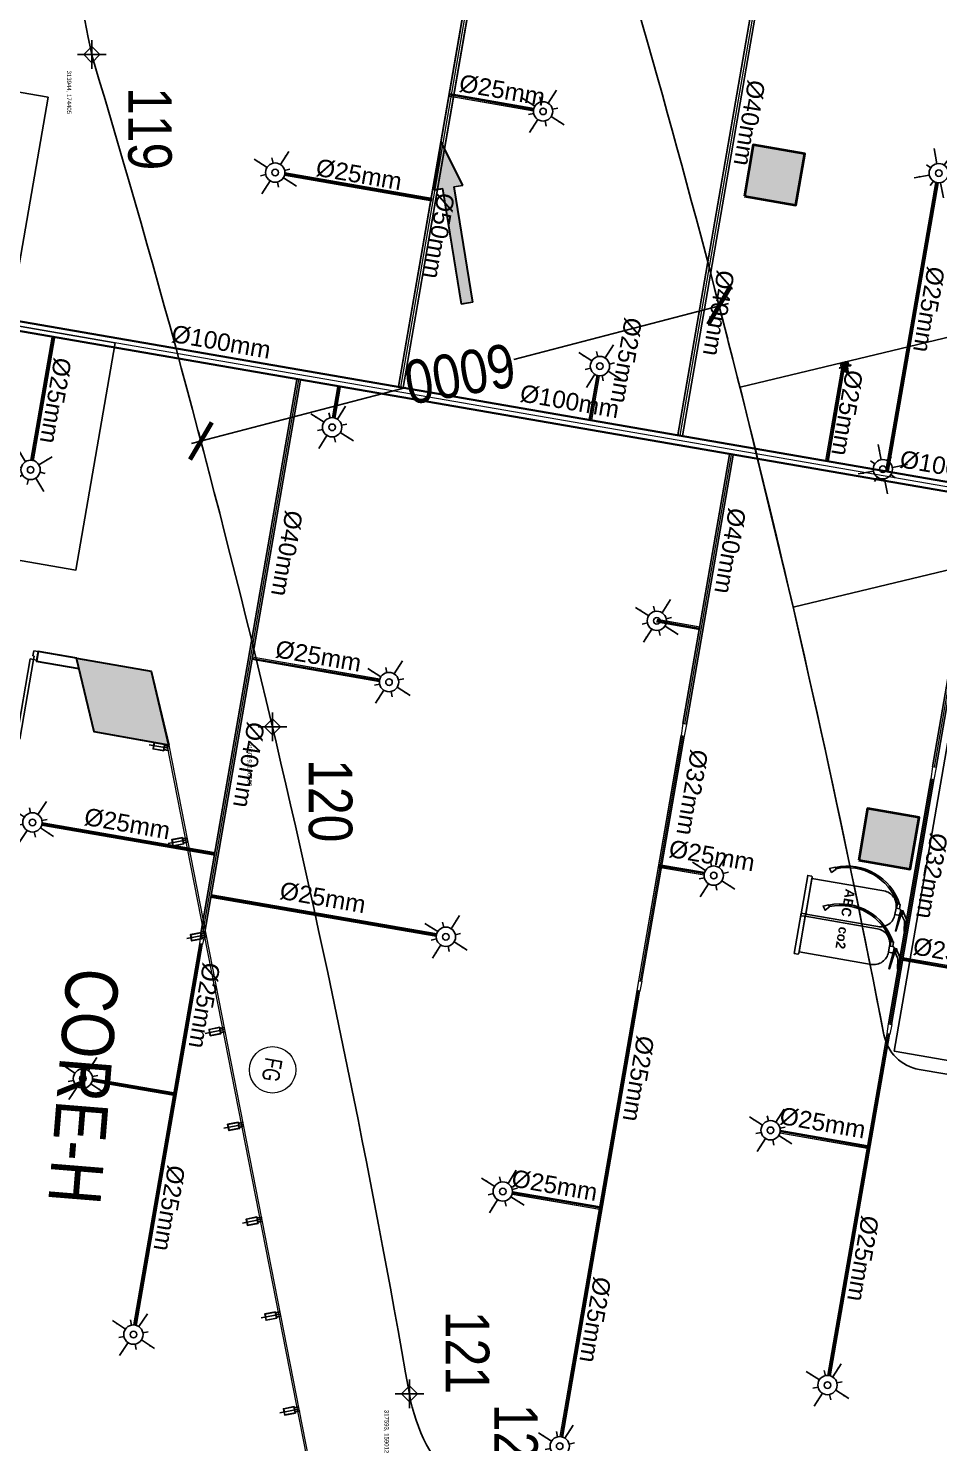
# Model space of a CAD drawing. Header units: inches. Extents: x 257070 to 799932, y -17980 to 269260.
# Drawn here: x 313213 to 323676, y 158450 to 174707 of the extents above; entities that cross this region are included whole.
import ezdxf
from ezdxf.enums import TextEntityAlignment as Align

# ---------------------------------------------------------------- set-up
doc = ezdxf.new("R2010")
doc.units = ezdxf.units.IN
doc.header["$MEASUREMENT"] = 0
doc.header["$PDMODE"] = 99
doc.header["$PDSIZE"] = 100
doc.linetypes.add('CB_B2_AP$0$Str_00-04$0$HIDDEN4', pattern=[2.38125, 1.5875, -0.79375])
doc.linetypes.add('DASHED2', pattern=[0.375, 0.25, -0.125])
for name, color, linetype in [('0-AES-F-SPRINKLER', 10, 'Continuous'), ('0-F-AES-FIRE EXTINGUISHER', 1, 'Continuous'), ('basement1_AP$0$A-_ROAD----_E-_-', 2, 'Continuous'), ('C 9$0$DSP_GLAZING', 150, 'Continuous'), ('C 9$0$DSP_MISCELANEOUS', 143, 'Continuous'), ('DSP_DOOR', 8, 'Continuous'), ('DSP_MISCELANEOUS', 252, 'Continuous'), ('DSP_PARKING', 8, 'Continuous'), ('DSP_TEXT', 6, 'Continuous'), ('DSP_TREE CO-ORDINATES', 206, 'Continuous'), ('DSP_WALL HATCH', 8, 'Continuous'), ('RETAIL', 40, 'Continuous'), ('RETAIL PARKING', 40, 'Continuous')]:
    doc.layers.add(name, color=color, linetype=linetype)
for name, color, linetype, lineweight in [('0-AES-F-SPRINKLER PIPE', 10, 'Continuous', 15), ('07--DIM-2', 2, 'Continuous', 25), ('08--DOOR REF', 7, 'Continuous', 20), ('08--DOORREF', 7, 'Continuous', 20), ('08--DOORREF-1', 7, 'Continuous', 20), ('E--CONCRETE-4', 4, 'Continuous', 40), ('E--CONCRETE-SHADE', 253, 'Continuous', 20), ('F--BRICKWALL-3', 252, 'Continuous', 30), ('L--GLASS-01', 142, 'Continuous', 20)]:
    doc.layers.add(name, color=color, linetype=linetype, lineweight=lineweight)
doc.layers.add('CORE - H', color=7, linetype='Continuous', true_color=0x8f7ed5)
doc.styles.add('CG', font='GOTHICB.TTF')
doc.styles.get("Standard").update_dxf_attribs({"font": 'arial.ttf'})
doc.styles.add('TEXT style 175', font='GOTHIC.TTF')
doc.styles.add('TEXT style 200', font='ARIALN.TTF')
doc.styles.add('Text style 250', font='ARIALN.TTF', dxfattribs={"height": 500})
doc.styles.add('TEXT style 75', font='ARIALN.TTF')
doc.dimstyles.new('75', dxfattribs={"dimscale": 1.5, "dimtxt": 200, "dimasz": 113, "dimexe": 113, "dimexo": 0, "dimgap": 25, "dimtad": 0, "dimdec": 0, "dimrnd": 5, "dimzin": 0, "dimdsep": 46, "dimtxsty": 'TEXT style 75', "dimblk": 'ARCHTICK', "dimcen": 0.09, "dimdle": 113, "dimclrd": 8, "dimclre": 8, "dimclrt": 256, "dimadec": 0, "dimazin": 0, "dimtfac": 1, "dimtdec": 0, "dimtofl": 0, "dimtmove": 1, "dimatfit": 3, "dimldrblk": 'OPEN90', "dimfxl": 0, "dimtolj": 1, "dimtzin": 0, "dimarcsym": 0})
doc.dimstyles.new('ISO-25', dxfattribs={"dimtxt": 2.5, "dimasz": 2.5, "dimexe": 1.25, "dimexo": 0.625, "dimtad": 1, "dimtxsty": 'Standard', "dimcen": 2.5, "dimadec": 0, "dimazin": 0, "dimtfac": 1, "dimtmove": 0, "dimatfit": 3, "dimfxl": 1, "dimarcsym": 0})

# ---------------------------------------------------------------- blocks, each defined once
blk = doc.blocks.new('_ArchTick')
at = {"color": 0, "linetype": 'ByBlock', "const_width": 0.15}
blk.add_lwpolyline([(-0.5, -0.5), (0.5, 0.5)], dxfattribs=at)
blk = doc.blocks.new('*D293')
at = {"layer": '07--DIM-2', "color": 251, "lineweight": -2, "ltscale": 1000, "transparency": 16777216}
for p, q in [((321261, 171545), (318794, 170902)), ((321251, 171135), (321123, 171626)), ((315088, 169936), (317555, 170579)), ((315297, 169582), (315169, 170073))]:
    blk.add_line(p, q, dxfattribs=at)
at = {"layer": 'DEFPOINTS', "color": 0, "ltscale": 1000, "transparency": 16777216}
for p in [(321251, 171135, 0), (315197, 169964), (315297, 169582, 0)]:
    blk.add_point(p, dxfattribs=at)
at = {"layer": '07--DIM-2', "color": 251, "lineweight": -2, "ltscale": 1000, "transparency": 16777216, "xscale": 350, "yscale": 350, "zscale": 350}
for p, rotation in [((321152, 171517), 14.61468339479161), ((315197, 169964), 194.6146833947915)]:
    blk.add_blockref('_ArchTick', p, dxfattribs=dict(at, rotation=rotation))
at = {"layer": '07--DIM-2', "ltscale": 1000, "transparency": 16777216, "insert": (318174, 170740), "char_height": 500, "attachment_point": 5, "rotation": 190, "style": 'TEXT style 75'}
blk.add_mtext('\\A1;6000', dxfattribs=at)
blk = doc.blocks.new('_Open90')
at = {"color": 0, "linetype": 'ByBlock', "lineweight": -2}
for p, q in [((-0.5, 0.5), (0, 0)), ((0, 0), (-1, 0)), ((0, 0), (-0.5, -0.5))]:
    blk.add_line(p, q, dxfattribs=at)
blk = doc.blocks.new('C 9$0$GLMUL')
at = {"layer": 'C 9$0$DSP_GLAZING', "color": 253, "ltscale": 3.5}
for points in [[(65515, 39378), (65503, 39378), (65503, 39428), (65500, 39428), (65500, 39378), (65456, 39378), (65456, 39428), (65453, 39428), (65453, 39378), (65440, 39378), (65440, 39253), (65515, 39253)], [(65443, 39256), (65443, 39375), (65512, 39375), (65512, 39256)]]:
    blk.add_lwpolyline(points, close=True, dxfattribs=at)
blk = doc.blocks.new('C 9$0$GRIDG')
at = {"layer": 'C 9$0$DSP_MISCELANEOUS', "color": 8, "ltscale": 3.5}
blk.add_line((39148, 75466), (38926, 75503), dxfattribs=at)
at = {"color": 8, "rotation": 260.4679748069429}
blk.add_blockref('C 9$0$GLMUL', (11108, 146569), dxfattribs=at)
blk = doc.blocks.new('OPEN-NO')
at = {"layer": '08--DOORREF-1'}
blk.add_circle((0, 0), 300, dxfattribs=at)
at = {"layer": '08--DOORREF', "width": 0.7}
blk.add_attdef('OPEINGNO', text='', height=225, rotation=24.75, dxfattribs=at).set_placement((3, -5), align=Align.MIDDLE)
blk = doc.blocks.new('CB_B2_AP$0$Str_00-04$0$Door-914')
at = {"layer": 'DSP_DOOR'}
for p, q in [((422, 914), (422, -16)), ((462, -16), (462, 914)), ((-468, -16), (-503, -16)), ((-503, -116), (-503, -16)), ((-503, -116), (-453, -116)), ((-468, -56), (-468, -16)), ((-468, -56), (-453, -56)), ((-453, -116), (-453, -56)), ((422, -16), (462, -16)), ((462, -56), (447, -56)), ((447, -116), (447, -56)), ((497, -116), (447, -116)), ((462, -56), (462, -16)), ((462, -16), (497, -16)), ((497, -16), (497, -116))]:
    blk.add_line(p, q, dxfattribs=at)
at = {"layer": 'DSP_DOOR', "linetype": 'CB_B2_AP$0$Str_00-04$0$HIDDEN4', "ltscale": 0.05, "extrusion": (0, 0, -1)}
blk.add_ellipse((462, -16), major_axis=(-658, 658), ratio=1, start_param=-0.785398, end_param=0.785398, dxfattribs=at)
blk = doc.blocks.new('basement1_AP$0$AR-DIR-A')
h = blk.add_hatch()
h.set_pattern_fill('ANSI31', color=8)
h.paths.add_polyline_path([(158, -458), (26, -458), (26, -1800), (-74, -1800), (92, -2335), (258, -1800), (158, -1800)])
at = {"layer": 'DSP_MISCELANEOUS', "color": 8}
for p, q in [((158, -458), (26, -458)), ((26, -458), (26, -1800)), ((158, -458), (158, -1800)), ((26, -1800), (-74, -1800)), ((-74, -1800), (92, -2335)), ((258, -1800), (92, -2335)), ((158, -1800), (258, -1800))]:
    blk.add_line(p, q, dxfattribs=at)
blk = doc.blocks.new('A$C1C93618B')
at = {"layer": 'E--CONCRETE-SHADE'}
h = blk.add_hatch(color=256, dxfattribs=at)
h.paths.add_polyline_path([(1080, 32849), (1080, 33449), (480, 33449), (480, 32849)])
h.paths.add_polyline_path([(1080, 25280), (1080, 25880), (480, 25880), (480, 25280)])
h.paths.add_polyline_path([(1080, 15680), (1080, 16280), (480, 16280), (480, 15680)])
h.paths.add_polyline_path([(1080, 9702), (1080, 10302), (480, 10302), (480, 9702)])
at = {"layer": 'E--CONCRETE-SHADE', "ltscale": 2}
blk.add_hatch(color=256, dxfattribs=at).paths.add_polyline_path([(328, 450), (330, 1321), (1131, 1662), (1129, 792)])
at = {"layer": 'DSP_WALL HATCH', "ltscale": 0.1}
blk.add_line((328, 450), (1129, 792), dxfattribs=at)
at = {"layer": 'E--CONCRETE-4', "ltscale": 10}
blk.add_lwpolyline([(1080, 9702), (1080, 10302), (480, 10302), (480, 9702)], close=True, dxfattribs=at)
at = {"layer": 'E--CONCRETE-4', "lineweight": 30}
blk.add_lwpolyline([(328, 450), (330, 1321), (1131, 1662), (1129, 792)], close=True, dxfattribs=at)
at = {"layer": 'F--BRICKWALL-3'}
for p, q in [((443, 499), (443, 0)), ((328, 450), (328, 0)), ((328, 0), (443, 0))]:
    blk.add_line(p, q, dxfattribs=at)
blk = doc.blocks.new('*U435')
at = {"layer": 'DSP_TREE CO-ORDINATES', "color": 162}
for p, q in [((0, -329), (0, 329)), ((-329, 0), (329, 0))]:
    blk.add_line(p, q, dxfattribs=at)
at = {"layer": 'DSP_TREE CO-ORDINATES', "color": 162, "ltscale": 3.5}
blk.add_lwpolyline([(-185, 0), (0, 185), (185, 0), (0, -184), (-185, 0)], dxfattribs=at)
at = {"layer": 'DEFPOINTS', "style": 'TEXT style 175'}
blk.add_attdef('CORDINATE', (367, -572), '', height=100, dxfattribs=at)
at = {"layer": 'DSP_TREE CO-ORDINATES', "color": 164, "style": 'TEXT style 200'}
blk.add_attdef('NO.', (747, 836), '', height=1000, dxfattribs=at)
blk = doc.blocks.new('*U436')
at = {"layer": 'DSP_TREE CO-ORDINATES', "color": 162}
for p, q in [((0, -329), (0, 329)), ((-329, 0), (329, 0))]:
    blk.add_line(p, q, dxfattribs=at)
at = {"layer": 'DSP_TREE CO-ORDINATES', "color": 162, "ltscale": 3.5}
blk.add_lwpolyline([(-185, 0), (0, 185), (185, 0), (0, -184), (-185, 0)], dxfattribs=at)
at = {"layer": 'DEFPOINTS', "style": 'TEXT style 175'}
blk.add_attdef('CORDINATE', (367, -572), '', height=100, dxfattribs=at)
at = {"layer": 'DSP_TREE CO-ORDINATES', "color": 164, "style": 'TEXT style 200'}
blk.add_attdef('NO.', (747, 836), '', height=1000, dxfattribs=at)
blk = doc.blocks.new('*U437')
at = {"layer": 'DSP_TREE CO-ORDINATES', "color": 162}
for p, q in [((0, -329), (0, 329)), ((-329, 0), (329, 0))]:
    blk.add_line(p, q, dxfattribs=at)
at = {"layer": 'DSP_TREE CO-ORDINATES', "color": 162, "ltscale": 3.5}
blk.add_lwpolyline([(-185, 0), (0, 185), (185, 0), (0, -184), (-185, 0)], dxfattribs=at)
at = {"layer": 'DEFPOINTS', "style": 'TEXT style 175'}
blk.add_attdef('CORDINATE', (367, -572), '', height=100, dxfattribs=at)
at = {"layer": 'DSP_TREE CO-ORDINATES', "color": 164, "style": 'TEXT style 200'}
blk.add_attdef('NO.', (-1908, 836), '', height=1000, dxfattribs=at)
blk = doc.blocks.new('*U439')
at = {"layer": 'DSP_TREE CO-ORDINATES', "color": 162}
for p, q in [((0, -329), (0, 329)), ((-329, 0), (329, 0))]:
    blk.add_line(p, q, dxfattribs=at)
at = {"layer": 'DSP_TREE CO-ORDINATES', "color": 162, "ltscale": 3.5}
blk.add_lwpolyline([(-185, 0), (0, 185), (185, 0), (0, -184), (-185, 0)], dxfattribs=at)
at = {"layer": 'DEFPOINTS', "style": 'TEXT style 175'}
blk.add_attdef('CORDINATE', (367, -572), '', height=100, dxfattribs=at)
at = {"layer": 'DSP_TREE CO-ORDINATES', "color": 164, "style": 'TEXT style 200'}
blk.add_attdef('NO.', (-1908, 836), '', height=1000, dxfattribs=at)
blk = doc.blocks.new('A$C3CA070F1')
at = {"layer": '0-AES-F-SPRINKLER'}
h = blk.add_hatch(dxfattribs=at)
h.set_pattern_fill('ANSI31', color=3, scale=0.196883, angle=-34.2335, style=0)
h.set_pattern_definition([(100.766483, (49937.1607, 174049.7081), (1.474466316, 0.280375668), [])])
edge = h.paths.add_edge_path()
edge.add_line((-1, 85), (-1, 84))
edge.add_line((-1, 84), (-6, 84))
edge.add_ellipse((-7, 82), major_axis=(-1.42, -0.27), ratio=1, start_angle=257, end_angle=315)
edge.add_line((-8, 83), (-15, 72))
edge.add_ellipse((-12, 70), major_axis=(-4.25, -0.81), ratio=1, start_angle=-45, end_angle=45)
edge.add_line((-14, 66), (14, 47))
edge.add_line((14, 47), (13, 46))
edge.add_line((13, 46), (-15, 65))
edge.add_ellipse((-12, 70), major_axis=(-5.52, -1.05), ratio=1, start_angle=-45, end_angle=45, ccw=False)
edge.add_line((-16, 73), (-9, 84))
edge.add_ellipse((-7, 82), major_axis=(-2.69, -0.51), ratio=1, start_angle=257, end_angle=315, ccw=False)
edge.add_line((-6, 85), (-1, 85))
h = blk.add_hatch(dxfattribs=at)
h.set_pattern_fill('ANSI31', color=3, scale=0.196883, angle=-124.2335, style=0)
h.set_pattern_definition([(190.766483, (49937.1607, 174049.7081), (-0.280375668, 1.474466316), [])])
edge = h.paths.add_edge_path()
edge.add_line((-1, 54), (7, 48))
edge.add_line((7, 48), (8, 49))
edge.add_line((8, 49), (0, 55))
edge.add_ellipse((-2, 52), major_axis=(-0.69, 3.63), ratio=1, start_angle=315, end_angle=405)
edge.add_line((-6, 54), (-14, 41))
edge.add_ellipse((-11, 39), major_axis=(-0.69, 3.63), ratio=1, start_angle=45, end_angle=135)
edge.add_line((-13, 36), (-9, 33))
edge.add_ellipse((-10, 32), major_axis=(-0.27, 1.42), ratio=1, start_angle=225, end_angle=315, ccw=False)
edge.add_line((-9, 31), (-10, 30))
edge.add_line((-10, 30), (-8, 29))
edge.add_line((-8, 29), (-7, 30))
edge.add_ellipse((-10, 32), major_axis=(-3.3, -0.63), ratio=1, start_angle=135, end_angle=225)
edge.add_line((-8, 35), (-12, 38))
edge.add_ellipse((-11, 39), major_axis=(-1.75, -0.33), ratio=1, start_angle=-45, end_angle=45, ccw=False)
edge.add_line((-13, 40), (-4, 53))
edge.add_ellipse((-2, 52), major_axis=(-1.75, -0.33), ratio=1, start_angle=225, end_angle=315, ccw=False)
at = {"layer": '0-AES-F-SPRINKLER', "color": 3}
for p, q in [((-98, 39), (-97, 43)), ((-98, 38), (-98, 39)), ((-98, 39), (-98, 39)), ((-98, 39), (-98, 39)), ((-98, 37), (-98, 38)), ((-98, 38), (-98, 38)), ((-98, 38), (-98, 38)), ((-98, 38), (-98, 38)), ((-98, 38), (-98, 38)), ((-98, 38), (-98, 38)), ((-98, 38), (-98, 38)), ((-98, 38), (-98, 38)), ((-98, 38), (-98, 38)), ((-98, 38), (-98, 38)), ((-96, 37), (-98, 37)), ((-98, 37), (-98, 37)), ((-98, 37), (-98, 37)), ((-98, 37), (-98, 37)), ((-98, 37), (-98, 37)), ((-98, 37), (-98, 37)), ((-98, 37), (-98, 37)), ((-98, 37), (-98, 37)), ((-98, 37), (-98, 37)), ((-98, 37), (-98, 37)), ((-98, 37), (-98, 37)), ((-98, 37), (-98, 37)), ((-98, 37), (-98, 37)), ((-98, 37), (-98, 37)), ((-98, 37), (-98, 37)), ((-98, 37), (-98, 37)), ((-98, 37), (-98, 37)), ((-97, 37), (-98, 37)), ((-98, 37), (-98, 37)), ((-98, 37), (-98, 37)), ((-98, 37), (-98, 37)), ((-98, 37), (-98, 37)), ((-98, 37), (-98, 37)), ((-98, 37), (-98, 37)), ((-98, 37), (-98, 37)), ((-98, 37), (-98, 37)), ((-98, 37), (-98, 37)), ((-98, 37), (-98, 37)), ((-98, 37), (-98, 37)), ((-98, 37), (-98, 37)), ((-98, 37), (-98, 37)), ((-97, 45), (-79, 71)), ((-96, 40), (-97, 40)), ((-97, 40), (-97, 40)), ((-97, 40), (-97, 40)), ((-97, 40), (-97, 39)), ((-97, 39), (-97, 39)), ((-97, 39), (-97, 39)), ((-97, 39), (-97, 39)), ((-97, 39), (-97, 39)), ((-97, 39), (-97, 39)), ((-97, 39), (-97, 39)), ((-97, 39), (-97, 39)), ((-97, 39), (-97, 38)), ((-97, 38), (-97, 38)), ((-97, 38), (-97, 38)), ((-97, 38), (-97, 38)), ((-97, 38), (-97, 38)), ((-97, 38), (-97, 38)), ((-97, 38), (-97, 38)), ((-97, 38), (-97, 38)), ((-97, 38), (-97, 38)), ((-97, 38), (-97, 38)), ((-97, 38), (-97, 38)), ((-97, 38), (-97, 37)), ((-97, 37), (-97, 37)), ((-97, 37), (-97, 37)), ((-97, 37), (-97, 37)), ((-95, 46), (-96, 42)), ((-96, 42), (-96, 42)), ((-96, 42), (-96, 41)), ((-96, 41), (-96, 41)), ((-96, 41), (-96, 41)), ((-96, 41), (-96, 41)), ((-96, 41), (-96, 41)), ((-96, 41), (-96, 41)), ((-96, 41), (-96, 41)), ((-96, 41), (-96, 41)), ((-96, 41), (-96, 41)), ((-96, 41), (-96, 40)), ((-96, 40), (-96, 40)), ((-96, 40), (-96, 40)), ((-96, 40), (-96, 40)), ((-96, 40), (-96, 40)), ((-95, 37), (-96, 37)), ((-96, 37), (-96, 37)), ((-96, 37), (-96, 37)), ((-96, 37), (-96, 37)), ((-96, 37), (-96, 37)), ((-94, 38), (-95, 38)), ((-95, 38), (-95, 38)), ((-95, 38), (-95, 38)), ((-95, 38), (-95, 38)), ((-95, 38), (-95, 38)), ((-95, 38), (-95, 38)), ((-95, 38), (-95, 38)), ((-95, 38), (-95, 38)), ((-95, 38), (-95, 38)), ((-95, 38), (-95, 37)), ((-95, 37), (-95, 37)), ((-95, 37), (-95, 37)), ((-95, 37), (-95, 37)), ((-95, 37), (-95, 37)), ((-95, 37), (-95, 37)), ((-95, 37), (-95, 37)), ((-95, 37), (-95, 37)), ((-95, 37), (-95, 37)), ((-95, 37), (-95, 37)), ((-95, 37), (-95, 37)), ((-95, 37), (-95, 37)), ((-95, 37), (-95, 37)), ((-95, 37), (-95, 37)), ((-95, 37), (-95, 37)), ((-95, 37), (-95, 37)), ((-95, 37), (-95, 37)), ((-94, 88), (-93, 90)), ((-72, 73), (-94, 88)), ((-94, 43), (-94, 48)), ((-93, 43), (-94, 43)), ((-94, 43), (-94, 43)), ((-94, 43), (-94, 43)), ((-94, 43), (-94, 43)), ((-94, 43), (-94, 43)), ((-94, 43), (-94, 41)), ((-94, 43), (-94, 43)), ((-94, 43), (-94, 43)), ((-94, 43), (-94, 43)), ((-94, 43), (-94, 43)), ((-94, 43), (-94, 43)), ((-94, 43), (-94, 43)), ((-94, 43), (-94, 43)), ((-94, 43), (-94, 43)), ((-94, 43), (-94, 43)), ((-94, 43), (-94, 43)), ((-94, 43), (-94, 43)), ((-94, 41), (-94, 41)), ((-94, 41), (-94, 41)), ((-94, 41), (-94, 41)), ((-94, 41), (-94, 41)), ((-94, 41), (-94, 41)), ((-94, 41), (-94, 41)), ((-94, 41), (-94, 41)), ((-94, 41), (-94, 40)), ((-94, 40), (-94, 40)), ((-94, 40), (-94, 40)), ((-94, 40), (-94, 40)), ((-94, 40), (-94, 40)), ((-94, 40), (-94, 40)), ((-94, 40), (-94, 40)), ((-94, 40), (-94, 40)), ((-94, 40), (-94, 39)), ((-94, 39), (-94, 39)), ((-94, 39), (-94, 39)), ((-94, 39), (-94, 39)), ((-94, 39), (-94, 39)), ((-94, 39), (-94, 39)), ((-94, 39), (-94, 39)), ((-94, 39), (-94, 39)), ((-94, 39), (-94, 38)), ((-93, 90), (-59, 67)), ((-93, 47), (-93, 49)), ((-91, 47), (-93, 43)), ((-93, 46), (-93, 47)), ((-92, 46), (-93, 46)), ((-93, 46), (-93, 46)), ((-93, 46), (-93, 46)), ((-93, 46), (-93, 46)), ((-93, 46), (-93, 46)), ((-93, 46), (-93, 46)), ((-93, 46), (-93, 46)), ((-93, 46), (-93, 46)), ((-93, 46), (-93, 46)), ((-93, 46), (-93, 46)), ((-93, 46), (-93, 46)), ((-93, 46), (-93, 46)), ((-93, 46), (-93, 46)), ((-93, 46), (-93, 46)), ((-93, 46), (-93, 46)), ((-93, 46), (-93, 46)), ((-93, 46), (-93, 46)), ((-93, 46), (-93, 46)), ((-93, 46), (-93, 46)), ((-93, 46), (-93, 46)), ((-91, 42), (-93, 43)), ((-93, 43), (-93, 43)), ((-93, 43), (-93, 43)), ((-93, 43), (-93, 43)), ((-93, 43), (-93, 43)), ((-93, 43), (-93, 43)), ((-93, 43), (-93, 43)), ((-93, 43), (-93, 43)), ((-93, 43), (-93, 43)), ((-93, 43), (-93, 43)), ((-93, 43), (-93, 43)), ((-93, 43), (-93, 43)), ((-93, 43), (-93, 43)), ((-93, 43), (-93, 43)), ((-93, 43), (-93, 43)), ((-93, 43), (-93, 43)), ((-93, 43), (-93, 43)), ((-93, 43), (-93, 43)), ((-93, 43), (-93, 43)), ((-93, 43), (-93, 43)), ((-93, 43), (-93, 43)), ((-93, 43), (-93, 43)), ((-93, 43), (-93, 43)), ((-85, 66), (-92, 55)), ((-90, 50), (-92, 46)), ((-92, 46), (-92, 46)), ((-92, 46), (-92, 46)), ((-92, 46), (-92, 46)), ((-92, 46), (-92, 46)), ((-92, 46), (-92, 46)), ((-90, 47), (-91, 47)), ((-90, 43), (-91, 42)), ((-91, 42), (-91, 42)), ((-91, 42), (-91, 42)), ((-91, 42), (-91, 42)), ((-91, 42), (-91, 42)), ((-91, 42), (-91, 42)), ((-91, 42), (-91, 42)), ((-91, 42), (-91, 42)), ((-91, 42), (-91, 42)), ((-91, 42), (-91, 42)), ((-91, 42), (-91, 42)), ((-91, 42), (-91, 42)), ((-91, 42), (-91, 42)), ((-91, 42), (-91, 42)), ((-91, 42), (-91, 42)), ((-91, 42), (-91, 42)), ((-88, 57), (-90, 49)), ((-89, 54), (-90, 51)), ((-90, 50), (-90, 50)), ((-88, 47), (-90, 43)), ((-90, 47), (-88, 47)), ((-90, 43), (-90, 43)), ((-90, 43), (-90, 43)), ((-90, 43), (-90, 43)), ((-89, 55), (-89, 55)), ((-88, 46), (-88, 47)), ((-87, 59), (-87, 59)), ((-87, 59), (-87, 59)), ((-86, 57), (-87, 49)), ((-87, 49), (-83, 28)), ((-85, 58), (-85, 58)), ((-77, 43), (-85, 49)), ((-83, 28), (-60, 9)), ((-77, 70), (-82, 63)), ((-80, 66), (-82, 67)), ((-45, 31), (-81, -23)), ((-78, 63), (-80, 65)), ((-79, 71), (-77, 70)), ((-71, 26), (-79, 31)), ((-57, 13), (-79, 28)), ((-70, 64), (-78, 63)), ((-78, -29), (-40, 27)), ((-69, 55), (-75, 59)), ((-66, 54), (-74, 42)), ((-74, 42), (-71, 26)), ((-73, 44), (-71, 43)), ((-69, 47), (-72, 43)), ((-71, 43), (-70, 43)), ((-71, 26), (-55, 15)), ((-70, 43), (-66, 49)), ((-66, 50), (-68, 52)), ((-61, 65), (-67, 69)), ((-62, 66), (-67, 65)), ((-50, 57), (-66, 54)), ((-66, 49), (-66, 50)), ((-47, 28), (-63, 40)), ((-59, 67), (-61, 65)), ((-57, 67), (-60, 66)), ((-60, 44), (-42, 32)), ((-50, 57), (-58, 62)), ((-19, 46), (-57, 67)), ((-17, 37), (-55, 63)), ((-29, 42), (-50, 57)), ((-13, 9), (-45, 31)), ((-36, 42), (-44, 30)), ((-43, 33), (-35, 46)), ((-39, -30), (-13, 9)), ((-37, 25), (-28, 38)), ((-35, 41), (-36, 42)), ((-32, 32), (-35, 39)), ((-30, 52), (-16, 73)), ((-29, 20), (-17, 37)), ((-28, 38), (-26, 40)), ((-21, 32), (-28, 37)), ((-23, 16), (-12, 33)), ((-1, 26), (-23, -9)), ((-22, 15), (-12, 31)), ((-9, 32), (-21, 14)), ((2, 24), (-20, -11)), ((-20, -8), (-1, 22)), ((-17, 37), (-19, 46)), ((-19, 13), (-10, 29)), ((-7, 30), (-18, 12)), ((-17, 37), (-17, 37)), ((4, 22), (-17, -13)), ((-17, -10), (1, 20)), ((-16, 73), (-9, 84)), ((-16, 11), (-7, 27)), ((-8, 83), (-15, 72)), ((13, 46), (-15, 65)), ((-4, 28), (-15, 10)), ((-1, 84), (-14, 66)), ((-14, 66), (14, 47)), ((-6, 54), (-14, 41)), ((-12, 33), (-14, 33)), ((-14, -15), (7, 20)), ((-14, -12), (4, 18)), ((-13, 40), (-4, 53)), ((-13, 36), (-9, 33)), ((-13, 9), (-4, 24)), ((-2, 34), (-12, 41)), ((-8, 35), (-12, 38)), ((-12, 31), (-12, 33)), ((-9, 32), (-12, 31)), ((7, 16), (-11, -13)), ((-10, 29), (-9, 32)), ((-9, 31), (-10, 30)), ((-7, 30), (-10, 29)), ((-10, 30), (-8, 29)), ((9, 17), (-10, -14)), ((-9, -13), (9, 13)), ((-8, 29), (-7, 30)), ((8, 49), (-7, 27)), ((-7, 27), (-7, 30)), ((-4, 28), (-7, 27)), ((-6, 85), (-1, 85)), ((-1, 84), (-6, 84)), ((5, 44), (-5, 51)), ((-4, 24), (-4, 28)), ((-1, 26), (-4, 24)), ((-1, 85), (-1, 84)), ((-1, 54), (7, 48)), ((13, 46), (-1, 25)), ((-1, 22), (-1, 26)), ((2, 24), (-1, 22)), ((8, 49), (0, 55)), ((1, 20), (2, 24)), ((4, 22), (1, 20)), ((4, 18), (4, 22)), ((7, 20), (4, 18)), ((7, 48), (8, 49)), ((7, 16), (7, 20)), ((9, 17), (7, 16)), ((9, 15), (9, 17)), ((14, 47), (13, 46)), ((-82, -25), (-80, -30)), ((-80, -30), (-78, -29)), ((-66, -11), (-39, -30)), ((-23, -7), (-23, -9)), ((-23, -9), (-20, -8)), ((-20, -8), (-20, -11)), ((-20, -11), (-17, -10)), ((-17, -10), (-17, -13)), ((-17, -13), (-14, -12)), ((-14, -12), (-14, -15)), ((-14, -15), (-11, -13)), ((-11, -13), (-11, -14)), ((-11, -14), (-11, -14))]:
    blk.add_line(p, q, dxfattribs=at)
for centre, major_axis, start_param, end_param in [((-95, 43), (-0.41, 2.13), 0.784914, 1.034983), ((-95, 43), (-2.74, -0.52), -0.560204, -0.324923), ((-93, 46), (-0.51, 2.68), 0.787914, 1.247507), ((-93, 48), (-1.75, -0.33), -0.775969, -0.160442), ((-91, 54), (-0.29, 1.52), 0.785398, 2.356194), ((-92, 49), (-0.33, 1.74), 0.791774, 1.412986), ((-89, 55), (-0.103, 0.54), 0.916881, 1.969618), ((-93, 51), (-3.09, -0.59), 2.526084, 2.789089), ((-95, 50), (-5.72, -1.09), 2.374727, 2.798549), ((-91, 55), (-0.33, 1.74), 4.197625, 4.773282), ((-84, 57), (-3.79, -0.72), -0.784768, -0.363877), ((-93, 50), (-5.72, -1.09), 2.377207, 2.798549), ((-80, 54), (-1.57, 8.26), 0.010205, 0.785398), ((-84, 56), (-0.35, 1.85), 0.785501, 1.132999), ((-83, 65), (-1.52, -0.29), 3.926991, 5.497787), ((-80, 54), (-5.9, -1.12), 4.155645, 5.497787), ((-80, 54), (-8.26, -1.57), 4.155621, 4.722594), ((-75, 68), (-8.26, -1.57), 1.014052, 3.151797), ((-75, 63), (-2.79, -0.53), -0.113999, 0.093951), ((-75, 68), (-1.12, 5.9), 2.584882, 5.497787), ((-75, 46), (-0.53, 2.79), 2.356194, 3.926991), ((-75, 68), (-1.57, 8.26), 4.722594, 5.497787), ((-70, 53), (-2.79, -0.53), 2.356194, 3.926991), ((-65, 44), (-3.72, -0.71), -0.403281, 1.321745), ((-65, 44), (-0.71, 3.72), 4.96144, 6.686466), ((-65, 37), (-0.56, 2.96), 5.497794, 6.034125), ((-59, 47), (-2.96, -0.56), 0.24906, 0.785391), ((-60, 60), (-2.83, -0.54), 3.926991, 4.712389), ((-33, 40), (-0.45, 2.36), 0.803442, 1.867502), ((-30, 39), (-2.79, -0.53), 2.356194, 3.926991), ((-24, 39), (-0.53, 2.79), 5.497787, 7.068583), ((-12, 70), (-5.52, -1.05), -0.785398, 0.785398), ((-15, 35), (-0.54, 2.83), 0.785398, 3.403392), ((-12, 70), (-4.25, -0.81), -0.785398, 0.785398), ((-11, 39), (-0.69, 3.63), 0.785398, 2.356194), ((-11, 39), (-1.75, -0.33), -0.785398, 0.785398), ((-7, 82), (-2.69, -0.51), 4.485496, 5.497787), ((-10, 32), (-0.27, 1.42), 3.926991, 5.497787), ((-7, 82), (-1.42, -0.27), 4.485496, 5.497787), ((-10, 32), (-3.3, -0.63), 2.356194, 3.926991), ((-2, 52), (-0.69, 3.63), 5.497787, 7.068583), ((-2, 52), (-1.75, -0.33), 3.926991, 5.497787), ((6, 14), (-0.54, 2.83), 3.926991, 4.712389), ((-79, -24), (-0.51, 2.69), 0.785398, 1.797689), ((-11, -11), (-2.83, -0.54), 1.570796, 2.356194)]:
    blk.add_ellipse(centre, major_axis=major_axis, ratio=1, start_param=start_param, end_param=end_param, dxfattribs=at)
at = {"layer": '0-AES-F-SPRINKLER', "color": 3, "extrusion": (0, 0, -1)}
for centre, major_axis, start_param, end_param in [((-86, 47), (-0.53, 2.79), -0.113999, 0.785398), ((-77, 34), (-0.54, 2.83), 3.926991, 4.712389)]:
    blk.add_ellipse(centre, major_axis=major_axis, ratio=1, start_param=start_param, end_param=end_param, dxfattribs=at)
blk = doc.blocks.new('A$C38B57D14')
at = {"color": 1}
for points in [[(331, 896), (325, 904), (325, 916), (402, 968), (508, 968), (508, 962), (412, 947), (356, 908), (345, 896), (331, 896)], [(356, 908), (519, 886), (518, 881), (345, 896)]]:
    blk.add_lwpolyline(points, dxfattribs=at)
for points in [[(325, 896), (356, 896), (356, 921), (325, 921)], [(311, 882), (270, 882), (270, 856), (311, 856)], [(35, 235), (51, 247), (89, 211), (55, 187)]]:
    blk.add_lwpolyline(points, close=True, dxfattribs=at)
blk.add_lwpolyline([(270, 858, 0.380099), (48, 245), (37, 237, -0.385151), (270, 877)], format="xyb", dxfattribs=at)
for points in [[(311, 851), (370, 851, -0.414214), (507, 714), (507, 42), (174, 42), (174, 714, -0.414214)], [(311, 851), (370, 851), (370, 882, 0.414214), (356, 896), (325, 896, 0.414214), (311, 882)], [(161, 42), (521, 42, -0.414214), (529, 34), (529, 0), (153, 0), (153, 34, -0.414214)]]:
    blk.add_lwpolyline(points, format="xyb", close=True, dxfattribs=at)
blk.add_circle((341, 908), 7.79, dxfattribs=at)
at = {"color": 7, "style": 'CG'}
blk.add_text('ABC', height=88.5, dxfattribs=at).set_placement((211, 364))
blk = doc.blocks.new('A$C1C2B0A82')
at = {"color": 1}
for points in [[(414, 1120), (407, 1130), (407, 1145), (503, 1209), (635, 1209), (636, 1202), (516, 1184), (446, 1135), (431, 1120), (414, 1120)], [(446, 1135), (649, 1108), (648, 1102), (431, 1120)]]:
    blk.add_lwpolyline(points, dxfattribs=at)
for points in [[(407, 1120), (446, 1120), (446, 1151), (407, 1151)], [(389, 1103), (338, 1103), (338, 1070), (389, 1070)], [(44, 294), (64, 308), (111, 264), (69, 234)]]:
    blk.add_lwpolyline(points, close=True, dxfattribs=at)
blk.add_lwpolyline([(338, 1073, 0.380099), (61, 306), (47, 296, -0.385151), (338, 1096)], format="xyb", dxfattribs=at)
for points in [[(389, 1064), (463, 1064, -0.414214), (634, 893), (634, 52), (218, 52), (218, 893, -0.414214)], [(389, 1064), (463, 1064), (463, 1103, 0.414214), (446, 1120), (407, 1120, 0.414214), (389, 1103)], [(201, 52), (651, 52, -0.414214), (661, 42), (661, 0), (191, 0), (191, 42, -0.414214)]]:
    blk.add_lwpolyline(points, format="xyb", close=True, dxfattribs=at)
blk.add_circle((426, 1135), 9.74, dxfattribs=at)
at = {"color": 7, "style": 'CG'}
blk.add_text('co2', height=110.6, dxfattribs=at).set_placement((264, 455))
blk = doc.blocks.new('*U603')
at = {"layer": '0-AES-F-SPRINKLER'}
for p, q in [((171672, 56809), (171672, 56871)), ((171562, 56699), (171500, 56699)), ((171672, 56588), (171672, 56526)), ((171783, 56699), (171845, 56699))]:
    blk.add_line(p, q, dxfattribs=at)
for radius in [111, 37.8]:
    blk.add_circle((171672, 56699), radius, dxfattribs=at)
at = {"layer": '0-AES-F-SPRINKLER PIPE'}
for points, override in [([(171468, 56903), (171594, 56777)], {"dimasz": 70, "dimtad": 0, "dimfxl": 13, "dimarcsym": 1}), ([(171877, 56903), (171751, 56777)], {"dimasz": 70, "dimtad": 0, "dimfxl": 13, "dimarcsym": 1}), ([(171468, 56494), (171594, 56620)], {"dimasz": 70, "dimtad": 0, "dimfxl": 13, "dimarcsym": 1}), ([(171877, 56494), (171751, 56620)], {"dimasz": 70, "dimgap": 0.625, "dimtad": 0, "dimfxl": 13, "dimarcsym": 1})]:
    blk.add_leader(points, dimstyle='ISO-25', override=override, dxfattribs=at)

msp = doc.modelspace()

# ---------------------------------------------------------------- hatches: boundary and pattern name
at = {"layer": 'E--CONCRETE-SHADE', "ltscale": 3.5}
h = msp.add_hatch(color=8, dxfattribs=at)
h.dxf.hatch_style = 1
h.paths.add_polyline_path([(307193.4, 203549.4), (308218.3, 204173.6), (307594.1, 205198.5), (306569.2, 204574.2)])
h.paths.add_polyline_path([(300217.8, 199348.8), (301077, 198511.2), (301914.7, 199370.5), (301055.4, 200208.1)])
h.paths.add_polyline_path([(295368.8, 192633.7), (296410.6, 192038.3), (297006, 193080.2), (295964.1, 193675.6)])
h.paths.add_polyline_path([(293555.9, 184590.6), (293860.7, 185751.2), (292700.1, 186056), (292395.3, 184895.4)])
h.paths.add_polyline_path([(292805.1, 178823.7), (291623.9, 179035.4), (291412.2, 177854.2), (292593.4, 177642.5)])
h.paths.add_polyline_path([(302981, 177000.5), (302769.3, 175819.3), (303950.5, 175607.6), (304162.2, 176788.8)])
h.paths.add_polyline_path([(306265.7, 186406.8), (306861, 187448.7), (305819.1, 188044), (305223.8, 187002.2)])
h.paths.add_polyline_path([(312047.3, 183103), (313089.1, 182507.6), (313684.5, 183549.5), (312642.6, 184144.9)])
h.paths.add_polyline_path([(312024.7, 174160.9), (312236.4, 175342.1), (311055.2, 175553.8), (310843.5, 174372.6)])
h.paths.add_polyline_path([(322422.2, 180336.6), (321878.2, 180083.7), (322131.2, 179539.6), (322675.2, 179792.6)])
h.paths.add_polyline_path([(326860, 178208.9), (327212.9, 178694.2), (326727.6, 179047), (326374.8, 178561.8)])
h.paths.add_polyline_path([(321545.3, 173367.9), (321442.8, 172776.7), (322034, 172674.3), (322136.5, 173265.4)])
h.paths.add_polyline_path([(323348.4, 165044.3), (323450.8, 165635.5), (322859.6, 165737.9), (322757.2, 165146.8)])
h.paths.add_polyline_path([(329340.5, 164614.7), (328749.3, 164717.2), (328646.9, 164126), (329238.1, 164023.5)])
at = {"layer": 'E--CONCRETE-SHADE', "ltscale": 2}
msp.add_hatch(color=8, dxfattribs=at).paths.add_polyline_path([(313769.1, 167467.7), (314626.7, 167316.7), (314826.7, 166469.1), (313969.1, 166620.2)])
at = {"layer": 'E--CONCRETE-SHADE'}
h = msp.add_hatch(color=8, dxfattribs=at)
h.paths.add_polyline_path([(345563.6, 161194.1), (346154.8, 161091.6), (346257.3, 161682.8), (345666.1, 161785.3)])
h.paths.add_polyline_path([(338105.9, 162486.6), (338697.1, 162384.2), (338799.5, 162975.3), (338208.3, 163077.8)])
h.paths.add_polyline_path([(328646.9, 164126), (329238.1, 164023.5), (329340.5, 164614.7), (328749.3, 164717.2)])
h.paths.add_polyline_path([(322757.2, 165146.8), (323348.4, 165044.3), (323450.8, 165635.5), (322859.6, 165737.9)])

# ---------------------------------------------------------------- linework, layer by layer
at = {"layer": '0-AES-F-SPRINKLER PIPE', "ltscale": 1000}
for p, q in [((324487.6, 169251.1, 0), (299977.1, 173496.6, 0)), ((324489.3, 169260.9, 0), (299978.8, 173506.4, 0)), ((324497.8, 169310.2, 0), (299987.4, 173555.7, 0)), ((324506.4, 169359.4, 0), (299995.9, 173605, 0)), ((324508.1, 169369.3, 0), (299997.6, 173614.8, 0))]:
    msp.add_line(p, q, dxfattribs=at)
at = {"layer": '0-AES-F-SPRINKLER PIPE', "ltscale": 1000, "elevation": 0}
for points in [[(317466.2, 170589), (318905.5, 178898.2)], [(317471.2, 170588.2), (318910.4, 178897.4)], [(317495.8, 170583.9), (318935.1, 178893.1)], [(317520.4, 170579.6), (318959.7, 178888.8)], [(317525.4, 170578.8), (318964.6, 178888)], [(319023.7, 173786.1), (318063.5, 173952.4)], [(319018.4, 173755.6), (318058.2, 173921.9)], [(319018.5, 173758.6), (318058.8, 173924.8)], [(319020, 173771), (318060.9, 173937.2)], [(319022.8, 173783.2), (318063, 173949.5)], [(317850.3, 172721.3), (316157.1, 173014.6)], [(317850.8, 172724.3), (316158, 173017.5)], [(317852.9, 172736.6), (316160.8, 173029.7)], [(317855.1, 172748.9), (316162.3, 173042.1)], [(317855.6, 172751.9), (316162.4, 173045.1)], [(323068.4, 169618.7), (323643.1, 172936.4)], [(323071.4, 169618.1), (323646, 172935.5)], [(323083.7, 169616), (323658.2, 172932.7)], [(323096, 169613.9), (323670.6, 172931.2)], [(323099, 169613.4), (323673.7, 172931.1)], [(313243.8, 169742.1), (313488.7, 171156.2)], [(313246.8, 169742), (313491.7, 171155.7)], [(313259.3, 169740.5), (313504, 171153.6)], [(313271.5, 169737.7), (313516.3, 171151.4)], [(313274.4, 169736.8), (313519.3, 171150.9)], [(322377.8, 169738.3), (322573, 170865)], [(322380.8, 169737.8), (322576.2, 170865.8)], [(322393.1, 169735.6), (322589.4, 170869)], [(322405.4, 169733.5), (322602.7, 170872.1)], [(322408.4, 169733), (322605.4, 170870.4)], [(319660.8, 170208.9), (319749.1, 170718.7)], [(319663.8, 170208.4), (319752, 170717.8)], [(319676.1, 170206.3), (319764.2, 170715)], [(319688.4, 170204.1), (319776.7, 170713.5)], [(319691.4, 170203.6), (319779.7, 170713.4)], [(315200.2, 164328.3), (316298.6, 170669.5)], [(315204.2, 164327.6), (316302.6, 170668.8)], [(315223.9, 164324.2), (316322.3, 170665.4)], [(315243.6, 164320.7), (316342, 170662)], [(315247.5, 164320.1), (316345.9, 170661.3)], [(316708.9, 170231.5), (316770.6, 170587.7)], [(316711.9, 170231.4), (316773.5, 170587.2)], [(316724.3, 170229.9), (316785.9, 170585.1)], [(316736.5, 170227.1), (316798.2, 170583)], [(316739.4, 170226.2), (316801.1, 170582.5)], [(320735.1, 166715.3), (321270.8, 169808.3)], [(320739, 166714.6), (321274.8, 169807.6)], [(320758.7, 166711.2), (321294.5, 169804.2)], [(320778.4, 166707.8), (321314.2, 169800.8)], [(320782.4, 166707.1), (321318.1, 169800.1)], [(323604.8, 166218.2), (324140.6, 169311.2)], [(323608.8, 166217.5), (324144.5, 169310.5)], [(323628.5, 166214.1), (324164.2, 169307.1)], [(323648.2, 166210.7), (324183.9, 169303.7)], [(323652.1, 166210), (324187.9, 169303)], [(320930.7, 167795.1), (320434.3, 167881)], [(320931.2, 167798), (320434.8, 167884)], [(320933.4, 167810.3), (320437, 167896.3)], [(320935.5, 167822.6), (320439.1, 167908.6)], [(320936, 167825.6), (320439.6, 167911.6)], [(317248.3, 167196.3), (315781.1, 167450.5)], [(317248.4, 167199.3), (315781.6, 167453.4)], [(317249.9, 167211.8), (315783.8, 167465.7)], [(317252.7, 167224), (315785.9, 167478)], [(317253.6, 167226.9), (315786.4, 167481)], [(320228.4, 163760.8), (320716.3, 166577.7)], [(320231.4, 163760.3), (320719.3, 166577.2)], [(320247.1, 163757.6), (320735, 166574.4)], [(320262.9, 163754.9), (320750.8, 166571.7)], [(320265.8, 163754.4), (320753.8, 166571.2)], [(323098.2, 163263.7), (323586.1, 166080.6)], [(323101.1, 163263.2), (323589, 166080)], [(323116.9, 163260.5), (323604.8, 166077.3)], [(323132.6, 163257.7), (323620.6, 166074.6)], [(323135.6, 163257.2), (323623.5, 166074.1)], [(315359.9, 165200.3), (313367.1, 165545.5)], [(315360.4, 165203.3), (313368, 165548.4)], [(315362.6, 165215.6), (313370.8, 165560.6)], [(315364.7, 165227.9), (313372.2, 165573)], [(315365.2, 165230.9), (313372.4, 165576)], [(320979.9, 164971.9), (320457.4, 165062.4)], [(320980, 164974.9), (320457.9, 165065.4)], [(320981.4, 164987.4), (320460, 165077.7)], [(320984.3, 164999.6), (320462.2, 165090)], [(320985.1, 165002.5), (320462.7, 165092.9)], [(317902.1, 164268.4), (315307.8, 164717.8)], [(317902.3, 164271.5), (315308.3, 164720.8)], [(317903.7, 164283.9), (315310.4, 164733.1)], [(317906.5, 164296.1), (315312.6, 164745.4)], [(317907.4, 164299), (315313.1, 164748.3)], [(314425.1, 159803.5), (315184.2, 164185.9)], [(314428.1, 159803.4), (315187.2, 164185.4)], [(314440.6, 159801.9), (315199.5, 164183.3)], [(314452.8, 159799.1), (315211.8, 164181.1)], [(314455.7, 159798.2), (315214.7, 164180.6)], [(324516.6, 163776.1), (323259.6, 163993.8)], [(324516.7, 163779.1), (323260.1, 163996.8)], [(324518.2, 163791.5), (323262.3, 164009.1)], [(324521, 163803.7), (323264.4, 164021.4)], [(324521.9, 163806.6), (323264.9, 164024.4)], [(319324.2, 158520), (320212.3, 163647.2)], [(319327.2, 158519.8), (320215.2, 163646.7)], [(319339.6, 158518.4), (320227.5, 163644.6)], [(319351.8, 158515.6), (320239.9, 163642.4)], [(319354.7, 158514.7), (320242.8, 163641.9)], [(322401.9, 159223.4), (323082, 163150.1)], [(322404.9, 159223.3), (323085, 163149.6)], [(322417.3, 159221.9), (323097.3, 163147.4)], [(322429.5, 159219), (323109.6, 163145.3)], [(322432.4, 159218.2), (323112.6, 163144.8)], [(314881.8, 162440.2), (313947.1, 162602.1)], [(314882.3, 162443.2), (313948, 162605)], [(314884.5, 162455.5), (313950.8, 162617.2)], [(314886.6, 162467.8), (313952.3, 162629.6)], [(314887.1, 162470.7), (313952.4, 162632.6)], [(322853.8, 161832.7), (321850.1, 162006.5)], [(322854.3, 161835.6), (321851, 162009.4)], [(322856.5, 161847.9), (321853.8, 162021.6)], [(322858.6, 161860.3), (321855.3, 162034.1)], [(322859.1, 161863.2), (321855.4, 162037.1)], [(319776.1, 161129.2), (318772.4, 161303.1)], [(319776.6, 161132.2), (318773.3, 161305.9)], [(319778.8, 161144.5), (318776.1, 161318.1)], [(319780.9, 161156.8), (318777.5, 161330.6)], [(319781.4, 161159.7), (318777.7, 161333.6)]]:
    msp.add_lwpolyline(points, dxfattribs=at)
for points in [[(320676.7, 170032.9), (321781, 176408.4, -0.1047712), (321793.3, 176439.2), (322956.2, 178179.5)], [(320681.6, 170032.1), (321785.9, 176407.5, -0.1047712), (321797.4, 176436.4), (322960.4, 178176.8)], [(320706.2, 170027.8), (321810.5, 176403.3, -0.1047712), (321818.2, 176422.5), (322981.2, 178162.9)], [(320730.9, 170023.6), (321835.2, 176399, -0.1047712), (321839, 176408.6), (323001.9, 178149)], [(320735.8, 170022.7), (321840.1, 176398.2, -0.1047712), (321843.2, 176405.9), (323006.1, 178146.2)]]:
    msp.add_lwpolyline(points, format="xyb", dxfattribs=at)
for points in [[(320782.4, 166707.1), (320735.1, 166715.3), (320716.3, 166577.7), (320753.8, 166571.2)], [(323652.1, 166210), (323604.8, 166218.2), (323586.1, 166080.6), (323623.5, 166074.1)], [(315200.2, 164328.3), (315247.5, 164320.1), (315214.7, 164180.6), (315184.2, 164185.9)], [(320228.4, 163760.8), (320265.8, 163754.4), (320242.8, 163641.9), (320212.3, 163647.2)], [(323098.2, 163263.7), (323135.6, 163257.2), (323112.6, 163144.8), (323082, 163150.1)]]:
    msp.add_lwpolyline(points, close=True, dxfattribs=at)
at = {"layer": 'basement1_AP$0$A-_ROAD----_E-_-', "color": 8}
msp.add_line((323451.8, 162741.2, 0), (344465.4, 159099.3, 0), dxfattribs=at)
msp.add_line((323451.8, 162741.2, 0), (344465.4, 159099.3, 0), dxfattribs=at)
for centre, radius, start, end in [((323715.8, 176578.6, 0), 10010.7, 48.50644, 192.54346), ((188516, 137136.8, 0), 137020.1, 10.939296, 16.544872), ((188273, 136460.2, 0), 131271.2, 9.892209, 16.781172), ((188516, 137136.8, 0), 137020.1, 10.939297, 13.9136), ((323537.2, 163233.9, 0), 500, 190.9393, 260.16754), ((323537.2, 163233.9, 0), 500, 190.9393, 260.16753), ((319562.8, 159355.6, 0), 2000, 189.89221, 260.16753)]:
    msp.add_arc(centre, radius, start, end, dxfattribs=at)
at = {"layer": 'CORE - H', "color": 8, "ltscale": 25, "elevation": 0}
for points in [[(308317.1, 174802.5), (307864.6, 172191.4), (312988.3, 171303.5), (313440.7, 173914.6)], [(308636.5, 169368.1), (309088.8, 171979.2), (314212.6, 171091.7), (313760.3, 168480.6)], [(308636.5, 169368.1), (309088.8, 171979.2), (314212.6, 171091.7), (313760.3, 168480.6)]]:
    msp.add_lwpolyline(points, close=True, dxfattribs=at)
at = {"layer": 'DSP_PARKING', "color": 8}
msp.add_arc((323715.1, 176579.9, 0), 10010.3, 192.5512, 192.80947, dxfattribs=at)
at = {"layer": 'DSP_WALL HATCH', "color": 8, "ltscale": 0.1}
msp.add_line((313769.1, 167467.7, 0), (313969.1, 166620.2, 0), dxfattribs=at)
at = {"layer": 'E--CONCRETE-4', "color": 8, "ltscale": 10, "elevation": 0}
for points in [[(321442.8, 172776.7), (322034, 172674.3), (322136.5, 173265.4), (321545.3, 173367.9)], [(322757.2, 165146.8), (323348.4, 165044.3), (323450.8, 165635.5), (322859.6, 165737.9)], [(322757.2, 165146.8), (323348.4, 165044.3), (323450.8, 165635.5), (322859.6, 165737.9)]]:
    msp.add_lwpolyline(points, close=True, dxfattribs=at)
at = {"layer": 'E--CONCRETE-4', "color": 8, "lineweight": 30, "elevation": 0}
msp.add_lwpolyline([(313769.1, 167467.7), (314626.7, 167316.7), (314826.7, 166469.1), (313969.1, 166620.2)], close=True, dxfattribs=at)
at = {"layer": 'F--BRICKWALL-3', "color": 8}
for p, q in [((313325.7, 167544, 0), (313306.2, 167430.9, 0)), ((313769.2, 167467.6, 0), (313325.7, 167544, 0)), ((313798.1, 167346, 0), (313306.2, 167430.9, 0))]:
    msp.add_line(p, q, dxfattribs=at)
at = {"layer": 'L--GLASS-01', "color": 8}
for p, q in [((314805.6, 166472.9, 0), (316516.7, 157751.1, 0)), ((314826.7, 166469.1, 0), (316537.8, 157747.6, 0))]:
    msp.add_line(p, q, dxfattribs=at)
at = {"layer": 'RETAIL', "color": 8, "elevation": 0}
for points in [[(327058.5, 169267.5), (326451.9, 171795.7), (321395.4, 170582.5), (322002.1, 168054.2)], [(326615.6, 167630.9), (324053.8, 168074.9), (323165.8, 162951.3), (325727.6, 162507.2)]]:
    msp.add_lwpolyline(points, close=True, dxfattribs=at)

# ---------------------------------------------------------------- block references
at = {"color": 51, "rotation": 260.1456662665755}
msp.add_blockref('A$C1C2B0A82', (322128.9, 164725.7, 0), dxfattribs=at)
at = {"layer": '0-AES-F-SPRINKLER', "color": 7}
for p, rotation in [((163940.4, 81002.3, 0), 12.58803255083128), ((149850, 222743.5, 0), 325.7664830132082), ((160862.7, 80298.8, 0), 12.58803255083128), ((164594.2, 78074.4, 0), 12.58803255083128), ((161516.5, 77370.9, 0), 12.58803255083128), ((149207.1, 219340.5, 0), 325.7664830132082), ((133105.6, 154216.6, 0), 346.6141552957691), ((165248, 75146.5, 0), 12.58803255083128), ((162170.3, 74443, 0), 12.58803255083128), ((155791, 76758.6, 0), 11.14814797522064), ((165901.8, 72218.6, 0), 12.58803255083128), ((162824.1, 71515.1, 0), 12.58803255083128), ((156371, 73815.2, 0), 11.14814797522064), ((166555.6, 69290.7, 0), 12.58803255083128), ((163477.9, 68587.3, 0), 12.58803255083128), ((156951.1, 70871.8, 0), 11.14814797522064), ((167209.5, 66362.8, 0), 12.58803255083128), ((164131.7, 65659.4, 0), 12.58803255083128)]:
    msp.add_blockref('*U603', p, dxfattribs=dict(at, rotation=rotation))
at = {"layer": '0-AES-F-SPRINKLER', "ltscale": 1000, "xscale": -1, "rotation": 249.2590823441761}
msp.add_blockref('A$C3CA070F1', (322587.9, 170868.6, 0), dxfattribs=at)
at = {"layer": '0-F-AES-FIRE EXTINGUISHER', "color": 7, "xscale": 1.25, "yscale": 1.25, "zscale": 1.25, "rotation": 260.1456662665755}
msp.add_blockref('A$C38B57D14', (322204.3, 165159.4, 0), dxfattribs=at)
at = {"layer": '08--DOOR REF', "color": 8}
ref = msp.add_blockref('OPEN-NO', (316021, 162736.4, 0), dxfattribs=dict(at, xscale=0.8888888888888888, yscale=0.8888888888888888, zscale=0.8888888888888888, rotation=237.3311465009685))
ref.add_attrib('OPEINGNO', 'FG', dxfattribs={"layer": '08--DOORREF', "height": 200, "rotation": 260.16792, "width": 0.7}).set_placement((316015.9, 162736.3, 0), align=Align.MIDDLE)
at = {"layer": 'basement1_AP$0$A-_ROAD----_E-_-', "color": 8, "rotation": 260.1684379429814}
msp.add_blockref('A$C1C93618B', (313381.7, 167867.6, 0), dxfattribs=at)
at = {"layer": 'C 9$0$DSP_GLAZING', "color": 8, "xscale": -1}
for p, rotation in [((303145.9, 250641.2, 0), 160.4778929495526), ((273814.5, 239730, 0), 181.5893584489457), ((274028.4, 238639.8, 0), 181.5893584489457), ((274242.3, 237549.6, 0), 181.5893584489457), ((274456.2, 236459.4, 0), 181.5893584489457), ((274670, 235369.3, 0), 181.5893584489457), ((274883.9, 234279.1, 0), 181.5893584489457), ((275097.8, 233188.9, 0), 181.5893584489457)]:
    msp.add_blockref('C 9$0$GRIDG', p, dxfattribs=dict(at, rotation=rotation))
at = {"layer": 'DSP_DOOR', "color": 8, "extrusion": (-1.83983e-12, 3.87868e-14, -1), "zscale": -1, "rotation": 189.7920534056659}
msp.add_blockref('CB_B2_AP$0$Str_00-04$0$Door-914', (-312816.3, 167514.6, 0), dxfattribs=at)
at = {"layer": 'DSP_TREE CO-ORDINATES', "color": 8, "ltscale": 1000, "xscale": 0.4999999999999997, "yscale": 0.4999999999999997, "zscale": 0.4999999999999997, "rotation": 270}
for name, p, values in [('*U435', (313944, 174404.5, 0), {'NO.': '119', 'CORDINATE': '313944, 174405'}), ('*U436', (316019, 166679.6, 0), {'NO.': '120', 'CORDINATE': '316019, 166680'}), ('*U437', (317593, 159012, 0), {'NO.': '121', 'CORDINATE': '317593, 159012'}), ('*U439', (318149.3, 157943.5, 0), {'NO.': '122', 'CORDINATE': '318149, 157944'})]:
    msp.add_blockref(name, p, dxfattribs=at).add_auto_attribs(values)
at = {"layer": 'RETAIL PARKING', "color": 8, "ltscale": 25}
for p, rotation in [((318414.8, 171113.2, 0), 189.1284500730614), ((318420.7, 171111.2, 0), 189.1300327822503)]:
    msp.add_blockref('basement1_AP$0$AR-DIR-A', p, dxfattribs=dict(at, rotation=rotation))

# ---------------------------------------------------------------- texts
at = {"layer": '0-AES-F-SPRINKLER PIPE', "color": 7, "linetype": 'Continuous', "lineweight": -3, "ltscale": 0.9, "char_height": 200, "width": 685.774, "attachment_point": 2}
for s, insert, rotation in [('%%C25mm', (318677.2, 174096.6, 0), 350.16792), ('%%C40mm', (321600, 173601.2, 0), 260.16792), ('%%C25mm', (317031, 173127.2, 0), 350.16792), ('%%C50mm', (318031.2, 172303.6, 0), 260.16792), ('%%C40mm', (321246.8, 171415.4, 0), 260.16792), ('%%C25mm', (323662.8, 171457.4, 0), 260.16792), ('%%C25mm', (320184.1, 170871.9, 0), 260.16792), ('%%C100mm', (315447.9, 171203.4, 0), 350.16792), ('%%C25mm', (313626.5, 170410.1, 0), 260.16792), ('%%C25mm', (322722.9, 170268.9, 0), 260.16792), ('%%C100mm', (319453.1, 170519.8, 0), 350.16792), ('%%C100mm', (323818.6, 169762.9, 0), 350.16792), ('%%C40mm', (316284, 168654.2, 0), 260.16792), ('%%C40mm', (321378.8, 168682.8, 0), 260.16792), ('%%C25mm', (316565.4, 167592.6, 0), 350.16792), ('%%C40mm', (315847.3, 166223.9, 0), 260.16792), ('%%C32mm', (320942.9, 165906.3, 0), 260.16792), ('%%C25mm', (314368.6, 165666, 0), 350.16792), ('%%C25mm', (321087.6, 165298.4, 0), 350.16792), ('%%C32mm', (323697.3, 164947.3, 0), 260.16792), ('%%C25mm', (316615.3, 164816.7, 0), 350.16792), ('%%C25mm', (323893.2, 164178, 0), 350.16792), ('%%C25mm', (315336.7, 163457.8, 0), 260.16792), ('%%C25mm', (320324.3, 162616.4, 0), 260.16792), ('%%C25mm', (322360.2, 162227.9, 0), 350.16792), ('%%C25mm', (314933.2, 161128.3, 0), 260.16792), ('%%C25mm', (319279.3, 161509.2, 0), 350.16792), ('%%C25mm', (322905.9, 160548.9, 0), 260.16792), ('%%C25mm', (319828.1, 159845.4, 0), 260.16792)]:
    msp.add_mtext(s, dxfattribs=dict(at, insert=insert, rotation=rotation))
at = {"layer": 'DSP_TEXT', "color": 8, "linetype": 'DASHED2', "style": 'Text style 250'}
msp.add_text('CORE-H', height=600, rotation=265.35069, dxfattribs=at).set_placement((313661.8, 163920.8, 0))

# ---------------------------------------------------------------- dimensions: what is measured, and where the dimension line sits
at = {"layer": '07--DIM-2', "color": 8, "ltscale": 1000}
dim = msp.add_aligned_dim(p1=(321251.2, 171134.9, 0), p2=(315296.8, 169582.2, 0), distance=-394.6, text='6000', dimstyle='75', override={"dimscale": 1, "dimtxt": 500, "dimasz": 350, "dimclrd": 251, "dimclre": 251}, dxfattribs=at)
dim.commit()
dim.dimension.update_dxf_attribs({"geometry": '*D293', "text_midpoint": (318174.5, 170740.4), "text_rotation": 190})

doc.saveas('drawing.dxf')
